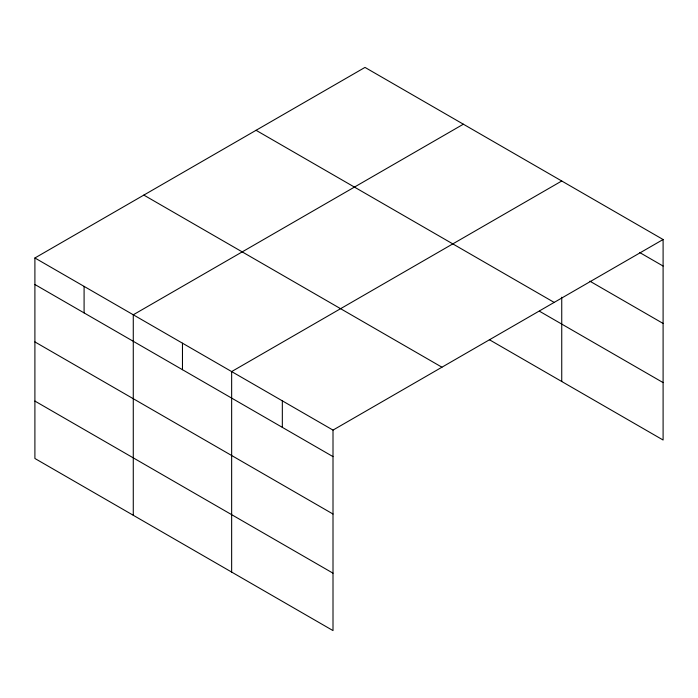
<?xml version="1.0" encoding="UTF-8"?>
<svg xmlns="http://www.w3.org/2000/svg" width="698" height="698" viewBox="0 0 698 698"><rect width="100%" height="100%" fill="white"/><g stroke="black" fill="none" stroke-linecap="round" stroke-linejoin="round"><path stroke-width="1.05" d="M489.359 339.708L663.1 440.019L663.1 239.519L364.993 67.409L34.9 257.981L34.9 458.481L333.007 630.591L333.007 430.099L34.9 257.981M463.367 124.2L133.274 314.781L133.274 515.281M561.742 181L231.649 371.58L231.649 572.072M333.007 430.099L663.1 239.519M639.638 252.493L663.1 266.043M589.897 281.189L663.1 323.453M256.061 130.299L554.168 302.409M539.467 311.229L663.1 382.6M143.832 195.091L441.939 367.2M34.9 284.505L333.007 456.614M34.9 341.915L333.007 514.025M34.9 401.071L333.007 573.18M561.742 297.2L561.742 381.501M282.332 400.835L282.332 427.359M182.466 343.18L182.466 369.704M84.092 286.381L84.092 312.905"/></g></svg>
